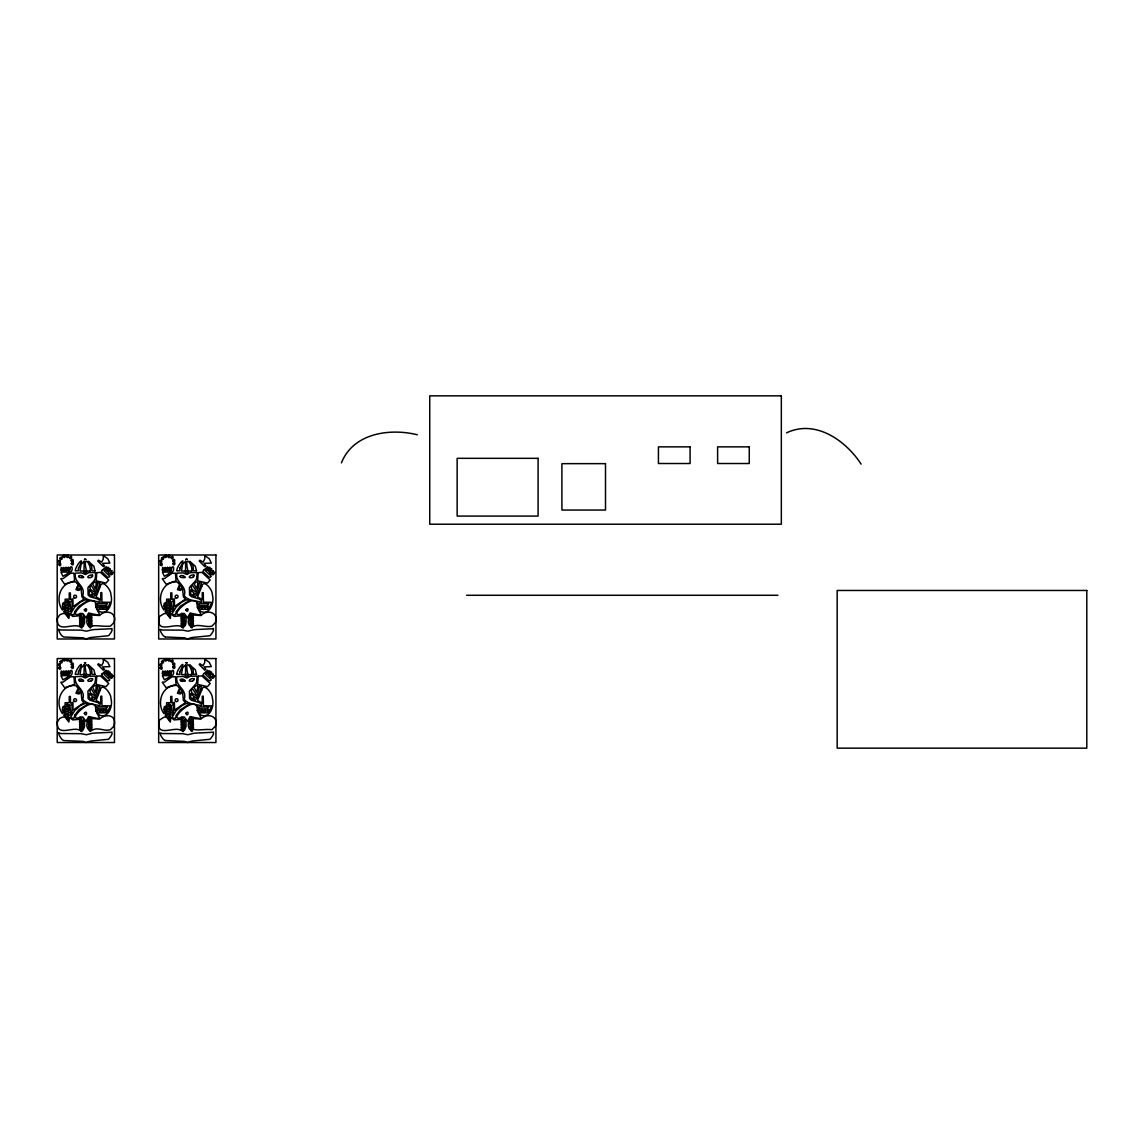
<?xml version="1.0" encoding="UTF-8"?>
<svg xmlns="http://www.w3.org/2000/svg" width="1144" height="1144" viewBox="0 0 1144 1144"><rect width="100%" height="100%" fill="white"/><g stroke="black" fill="none" stroke-linecap="round" stroke-linejoin="round"><path stroke-width="1.5" d="M62.491 605.948L62.777 603.374L65.136 602.016L65.136 599.156L69.241 599.156L69.241 592.907L70.37 592.907L70.542 599.57L72.916 598.812L73.073 606.577L83.912 599.141L81.91 596.796L81.081 588.674L78.979 590.447L75.947 589.689L78.149 584.627L75.704 581.938C60.618 580.837 54.655 599.37 62.434 610.052L63.163 607.979A4.719 4.719 0 0 1 62.748 607.135A3.975 3.975 0 0 1 62.448 605.962M62.491 709.494L62.777 706.92L65.136 705.562L65.136 702.702L69.241 702.702L69.241 696.453L70.37 696.453L70.542 703.117L72.916 702.359L73.073 710.124L83.912 702.688L81.91 700.342L81.081 692.22L78.979 693.993L75.947 693.235L78.149 688.173L75.704 685.485C60.618 684.384 54.655 702.902 62.434 713.599L63.106 711.439A4.719 4.719 0 0 1 62.748 710.681A3.975 3.975 0 0 1 62.448 709.509M181.338 626.554C174.088 622.693 154.883 634.906 159.516 616.459L164.235 613.513L166.609 613.684L170.327 618.461L170.828 613.842L174.203 616.387L180.966 615.787L181.467 616.831A1.816 1.816 0 0 0 181.753 619.648A1.816 1.816 0 0 0 181.867 622.565A1.816 1.816 0 0 0 182.053 625.682L181.338 626.554L181.825 625.854M83.183 626.383L84.57 623.051L84.57 618.875L83.555 615.787L82.84 617.202A1.816 1.816 0 0 1 82.425 619.548A1.816 1.816 0 0 1 82.439 622.565A1.816 1.816 0 0 1 82.397 625.596L83.011 626.111M341.455 462.877C353.096 433.118 389.761 427.97 417.303 434.763M181.624 729.6L182.053 729.228A1.816 1.816 0 0 1 181.867 726.111A1.816 1.816 0 0 1 181.753 723.194A1.816 1.816 0 0 1 181.467 720.377L180.966 719.333L174.203 719.919L170.828 717.388L170.327 722.007L166.609 717.216L164.235 717.059L159.516 720.005C154.955 738.652 173.659 725.882 181.252 730.372A1.83 1.83 0 0 1 181.624 729.6A1.573 1.573 0 0 0 181.395 729.972M83.455 577.534L83.34 577.577A9.738 9.738 0 0 1 80.495 577.534L79.694 577.42A1.687 1.687 0 0 1 78.564 576.39M184.928 577.534L184.899 577.548A9.738 9.738 0 0 1 181.953 577.534L181.152 577.42A1.687 1.687 0 0 1 180.037 576.39M83.455 681.08L83.297 681.138A9.738 9.738 0 0 1 80.495 681.066M184.928 681.08L184.756 681.138A9.738 9.738 0 0 1 181.953 681.066M69.083 572.5L68.039 573.144A36.737 36.737 0 0 0 66.767 574.131L62.949 576.261L60.932 572.172L69.083 571.986L70.485 567.324A3.074 3.074 0 0 1 70.899 566.852C72.816 565.579 72.615 572.229 70.256 572.214M170.556 572.5L169.512 573.144A36.737 36.737 0 0 0 168.239 574.131L164.35 576.247L162.405 572.172L170.556 571.986L171.957 567.324A3.074 3.074 0 0 1 172.372 566.852C174.288 565.551 174.031 572.1 171.857 572.186M69.083 676.047L68.039 676.69A36.737 36.737 0 0 0 66.767 677.677L62.949 679.808L60.932 675.718L69.083 675.532L70.485 670.87A3.074 3.074 0 0 1 70.899 670.398C72.83 669.111 72.615 675.804 70.256 675.761M170.556 676.047L169.512 676.69A36.737 36.737 0 0 0 168.239 677.677L164.35 679.793L162.405 675.718L170.556 675.532L171.957 670.87A3.074 3.074 0 0 1 172.372 670.398C174.274 669.111 174.074 675.618 171.857 675.732M786.543 432.847C815.357 419.062 845.659 440.354 861.132 464.135M91.177 577.448L91.019 577.491A9.209 9.209 0 0 1 88.531 577.734C85.9 577.077 90.562 574.131 92.264 575.189M192.65 577.448L192.492 577.491A9.209 9.209 0 0 1 189.99 577.734C187.33 577.248 191.949 574.059 193.736 575.189M91.177 680.995L91.019 681.038A9.209 9.209 0 0 1 88.531 681.281C85.886 680.623 90.576 677.663 92.264 678.735M192.65 680.995L192.492 681.038A9.209 9.209 0 0 1 189.99 681.281C187.344 680.794 191.935 677.606 193.736 678.735M170.084 604.676C174.045 602.716 161.561 602.502 166.266 604.761A10.296 10.296 0 0 0 169.655 604.804M169.998 607.249C174.303 605.247 161.547 605.09 166.266 607.321M170.084 609.852C174.045 607.893 161.561 607.678 166.266 609.952M169.998 612.369C174.217 610.381 161.49 610.238 166.266 612.44M169.998 708.236C174.317 706.234 161.547 706.077 166.266 708.308M170.084 713.398C174.117 711.425 161.547 711.239 166.266 713.484M170.084 715.901C174.131 713.928 161.561 713.756 166.266 715.987M68.483 604.704C72.716 602.459 59.86 602.659 64.808 604.761A10.296 10.296 0 0 0 68.182 604.804M68.483 607.264C72.859 605.062 59.96 605.205 64.808 607.321M68.483 609.881C72.716 607.636 59.86 607.836 64.808 609.952M68.483 612.369C72.716 610.167 59.874 610.353 64.808 612.44M68.483 708.25C72.859 706.048 59.96 706.191 64.808 708.308M68.483 710.81C72.859 708.608 59.96 708.751 64.808 710.867M68.483 713.427C72.859 711.225 59.96 711.368 64.808 713.484M68.483 715.915C72.873 713.742 59.946 713.913 64.808 715.987M169.955 710.81C174.245 708.594 161.418 708.751 166.266 710.867M466.58 595.28L777.92 595.28M181.939 681.138L181.152 680.952M80.48 681.138L79.694 680.952M183.24 575.718L183.054 575.675A6.678 6.678 0 0 0 181.024 575.546L180.066 576.376M81.767 575.718L81.596 575.675A6.678 6.678 0 0 0 79.551 575.546L78.593 576.376M183.24 679.264L183.054 679.221A6.678 6.678 0 0 0 181.024 679.093L180.066 679.922A1.687 1.687 0 0 0 181.167 680.937M81.767 679.264L81.596 679.221A6.678 6.678 0 0 0 79.551 679.093L78.593 679.922A1.687 1.687 0 0 0 79.694 680.937M165.251 636.993L184.441 637.823A9.753 9.753 0 0 1 185.7 638.28L187.544 638.967L190.405 637.98A12.098 12.098 0 0 1 192.235 637.494L209.681 635.764A4.862 4.862 0 0 0 210.567 635.134L212.484 632.475A27.928 27.928 0 0 0 213.47 630.43L213.399 628.485A8.28 8.28 0 0 1 212.527 628.757L195.939 629.543A22.351 22.351 0 0 0 193.693 629.772L187.83 631.188L184.141 630.43A13.642 13.642 0 0 0 182.54 630.129L162.362 630.015A4.676 4.676 0 0 1 161.39 629.715L160.031 629.386L160.732 631.66A22.494 22.494 0 0 0 161.476 633.161L162.948 635.292A6.95 6.95 0 0 0 165.251 636.993M165.251 740.54L184.441 741.369A9.753 9.753 0 0 1 185.7 741.827L187.544 742.513L190.405 741.526A12.098 12.098 0 0 1 192.235 741.04L209.681 739.31A4.862 4.862 0 0 0 210.567 738.681L212.484 736.021A27.928 27.928 0 0 0 213.47 733.976L213.399 732.031A8.28 8.28 0 0 1 212.527 732.303L195.939 733.089A22.351 22.351 0 0 0 193.693 733.318L187.83 734.734L184.141 733.976A13.642 13.642 0 0 0 182.54 733.676L162.362 733.561A4.676 4.676 0 0 1 161.39 733.261L160.031 732.932L160.732 735.206A22.494 22.494 0 0 0 161.476 736.707L162.948 738.838A6.95 6.95 0 0 0 165.251 740.54M192.664 729C197.412 731.087 205.834 728.699 211.883 729.729L215.429 726.097C219.019 716.144 207.164 712.369 201.072 719.076L193.636 718.575L192.921 720.348A1.816 1.816 0 0 1 192.678 722.951A1.816 1.816 0 0 1 192.707 725.968A1.816 1.816 0 0 1 192.664 729A1.816 1.816 0 0 1 193.021 729.243L193.322 729.572M91.448 625.611L91.205 625.453A1.816 1.816 0 0 0 91.248 622.422A1.816 1.816 0 0 0 91.22 619.404A1.816 1.816 0 0 0 91.448 616.802L92.163 615.029L99.6 615.529C105.691 608.822 117.546 612.598 113.957 622.551L110.41 626.183C104.533 626.726 96.611 625.225 91.763 625.911A2.102 2.102 0 0 0 91.448 625.611A1.816 1.816 0 0 1 92.063 626.411L92.063 626.411M82.668 729.314L82.397 729.143A1.816 1.816 0 0 0 82.439 726.111A1.816 1.816 0 0 0 82.425 723.094A1.816 1.816 0 0 0 82.84 720.749L83.555 719.333L84.57 722.422L84.57 726.597L83.183 729.929A1.773 1.773 0 0 0 82.497 729.243M184.141 625.768L184.012 625.682A1.816 1.816 0 0 0 183.912 622.565A1.816 1.816 0 0 0 183.884 619.548A1.816 1.816 0 0 0 184.313 617.202L184.341 615.787L185.857 616.973C186.172 618.904 186.558 626.941 184.141 625.768A1.845 1.845 0 0 1 184.57 626.254M184.484 729.657L186.029 726.597L186.029 722.422L185.013 719.333L184.313 720.749A1.816 1.816 0 0 1 183.884 723.094A1.816 1.816 0 0 1 183.912 726.111A1.816 1.816 0 0 1 183.869 729.143L184.141 729.314A1.83 1.83 0 0 1 184.584 729.786M193.465 626.268C198.784 623.938 205.891 627.613 211.883 626.183L215.429 622.551C219.019 612.598 207.164 608.822 201.072 615.529L193.636 615.029L192.921 616.802A1.816 1.816 0 0 1 192.678 619.404A1.816 1.816 0 0 1 192.707 622.422A1.816 1.816 0 0 1 192.664 625.453L192.793 625.525A1.816 1.816 0 0 1 193.522 626.411M169.655 713.527A10.296 10.296 0 0 1 166.295 713.341M169.655 716.015A10.296 10.296 0 0 1 166.295 715.844M194.051 678.606A1.487 1.487 0 0 1 192.65 680.651M183.312 679.736A1.687 1.687 0 0 1 185.142 680.794M169.655 708.351A10.296 10.296 0 0 1 166.295 708.165M169.655 710.91A10.296 10.296 0 0 1 166.295 710.724M68.182 713.527A10.296 10.296 0 0 1 64.836 713.341M68.182 716.015A10.296 10.296 0 0 1 64.836 715.844M92.578 678.606A1.487 1.487 0 0 1 91.191 680.651M81.839 679.736A1.687 1.687 0 0 1 83.669 680.794M68.182 708.351A10.296 10.296 0 0 1 64.836 708.165M68.182 710.91A10.296 10.296 0 0 1 64.836 710.724M169.655 607.364A10.296 10.296 0 0 1 166.295 607.178M183.312 576.19A1.687 1.687 0 0 1 185.142 577.248M194.051 575.06A1.487 1.487 0 0 1 192.65 577.105M169.655 612.469A10.296 10.296 0 0 1 166.295 612.297M169.655 609.981A10.296 10.296 0 0 1 166.295 609.795M68.182 609.981A10.296 10.296 0 0 1 64.836 609.795M68.182 612.469A10.296 10.296 0 0 1 64.836 612.297M92.578 575.06A1.487 1.487 0 0 1 91.191 577.105M81.839 576.19A1.687 1.687 0 0 1 83.669 577.248M68.182 607.364A10.296 10.296 0 0 1 64.836 607.178M68.983 601.172C67.396 604.647 64.178 598.798 68.983 601.172M68.983 704.718C67.453 708.122 64.193 702.302 68.983 704.718M170.442 601.172C168.726 604.661 165.751 598.712 170.442 601.172M170.442 704.718C168.683 708.236 165.737 702.302 170.442 704.718M84.227 561.232L84.055 570.098L82.883 571.113L80.008 571.028L81.024 564.521L84.227 561.232M84.227 664.778L84.055 673.644L82.883 674.66L80.008 674.574L81.024 668.067L84.227 664.778M185.7 561.232L185.528 570.098L184.341 571.113L181.467 571.028L182.482 564.521L185.7 561.232M185.7 664.778L185.528 673.644L184.341 674.66L181.467 674.574L182.482 668.067L185.7 664.778M58.172 561.189C60.417 565.779 61.619 557.057 58.172 561.189M58.601 564.407C61.175 568.94 61.69 560.102 58.601 564.407M60.031 558.158C62.605 562.676 63.12 553.853 60.031 558.158M58.172 664.736C60.861 669.269 61.018 660.431 58.172 664.736M58.601 667.953C60.975 672.5 62.048 663.634 58.601 667.953M62.906 556.213C65.351 560.774 66.08 551.966 62.906 556.213M60.031 661.704C62.405 666.251 63.392 657.514 60.031 661.704M66.195 556.299C68.74 560.76 69.412 552.08 66.209 556.198M62.906 659.759C65.551 664.235 65.851 655.541 62.906 659.759M69.484 557.586C71.729 562.133 73.001 553.453 69.484 557.486M66.195 659.845C68.383 664.392 69.841 655.726 66.209 659.745M71.185 560.689C73.674 565.265 74.288 556.427 71.185 560.689M71.257 563.563C73.988 568.067 74.074 559.287 71.257 563.563M69.484 661.118C72.015 665.665 72.644 656.799 69.484 661.118M71.185 664.235C74.031 668.682 74.002 659.831 71.185 664.235M71.257 667.109C73.402 671.671 74.861 663.091 71.271 667.009M80.309 618.06C82.84 621.192 81.982 614.686 80.309 618.06M80.237 614.986C82.554 618.218 82.111 611.683 80.237 614.986M80.452 620.992C82.954 624.109 82.239 617.674 80.466 620.92M80.452 623.995C82.797 627.212 82.411 620.649 80.466 623.923M80.595 627.141C82.969 630.258 82.482 624.023 80.623 627.012M84.513 559.244L85.8 559.33L84.513 559.244M80.237 718.532C82.797 721.678 81.839 715.143 80.237 718.532M80.309 721.607C82.425 724.881 82.54 718.346 80.323 721.535M84.299 609.866C86.658 614.714 87.974 605.476 84.299 609.866M80.452 727.541C82.926 730.687 82.211 724.195 80.466 727.47M80.452 724.538C82.725 727.727 82.454 721.378 80.48 724.409M80.595 730.687C83.154 733.833 82.196 727.298 80.595 730.687M84.513 662.791L85.8 662.919L84.513 662.733M84.299 713.413C86.758 718.217 87.874 709.051 84.299 713.313M89.032 614.843C91.577 617.989 90.691 611.439 89.032 614.843M89.103 617.917C91.491 621.092 91.062 614.571 89.118 617.846M89.246 620.849C91.763 623.952 90.905 617.631 89.275 620.72M89.246 623.852C91.549 627.055 91.32 620.548 89.261 623.78M89.389 626.998C91.935 630.129 91.048 623.594 89.389 626.998M89.032 718.389C91.205 721.664 91.177 715.1 89.046 718.318M89.103 721.464C91.649 724.567 90.748 718.16 89.118 721.392M89.246 727.398C91.906 730.415 90.762 724.181 89.275 727.269M89.246 724.395C91.82 727.555 90.819 720.963 89.246 724.395M89.389 730.544C91.563 733.819 91.534 727.255 89.404 730.473M95.881 607.192C98.799 611.053 98.041 603.145 95.881 607.192M99.128 607.192C101.845 611.111 101.559 603.188 99.128 607.192M95.881 710.739C97.941 714.857 99.013 707.006 95.896 710.653M102.231 607.192C104.647 611.282 104.919 603.16 102.231 607.192M99.128 710.739C101.358 714.843 102.045 706.892 99.128 710.653M105.477 607.192C107.851 611.268 108.265 603.245 105.477 607.192M102.231 710.739C105.062 714.614 104.504 706.72 102.245 710.653M105.477 710.739C108.18 714.7 107.793 706.806 105.491 710.653M159.645 561.189C161.933 565.765 163.034 557.085 159.645 561.189M160.06 564.407C162.562 568.926 163.177 560.231 160.06 564.407M161.504 558.158C163.806 562.719 164.95 553.939 161.504 558.158M159.645 664.736C162.076 669.269 163.02 660.474 159.645 664.736M160.06 667.953C162.577 672.486 163.134 663.763 160.06 667.953M164.364 556.213C166.724 560.76 167.753 552.023 164.364 556.213M161.504 661.704C164.178 666.223 164.336 657.385 161.504 661.704M163.964 605.862L163.964 605.948A3.975 3.975 0 0 0 164.207 607.135A4.719 4.719 0 0 0 164.564 607.907L163.907 610.052C156.113 599.37 162.09 580.837 177.177 581.938L179.608 584.627L177.42 589.689L180.437 590.447L182.554 588.674L183.383 596.796L185.385 599.141L174.546 606.577L174.374 598.812L172.015 599.57L171.843 592.907L170.699 592.907L170.699 599.156L166.609 599.156L166.609 602.016L164.235 603.374L163.978 605.748M167.667 556.299C169.812 560.86 171.242 552.28 167.667 556.198M164.364 659.759C166.881 664.292 167.567 655.469 164.364 659.759M163.964 709.409L163.964 709.494A3.975 3.975 0 0 0 164.207 710.681A4.719 4.719 0 0 0 164.564 711.454L163.907 713.599C156.113 702.902 162.09 684.384 177.177 685.485L179.608 688.173L177.42 693.235L180.437 693.993L182.554 692.22L183.383 700.342L185.385 702.688L174.546 710.124L174.374 702.359L172.015 703.117L171.843 696.453L170.699 696.453L170.699 702.702L166.609 702.702L166.609 705.562L164.235 706.92L163.964 709.409M170.942 557.586C173.473 562.047 174.203 553.367 170.956 557.486M167.667 659.845C170.07 664.349 170.899 655.798 167.667 659.745M172.644 560.689C175.189 565.236 175.776 556.37 172.644 560.689M172.73 563.563C175.032 568.139 176.105 559.43 172.73 563.563M170.942 661.118C173.202 665.708 174.403 656.971 170.942 661.118M172.644 664.235C174.946 668.811 176.033 660.102 172.644 664.235M172.73 667.109C174.875 671.671 176.319 663.12 172.744 667.009M181.71 614.986C184.084 618.218 183.498 611.597 181.71 614.986M181.782 618.06C184.298 621.221 183.455 614.628 181.782 618.06M181.925 623.995C184.384 627.141 183.683 620.677 181.925 623.923M181.925 620.992C184.413 624.109 183.769 617.703 181.925 620.92M182.068 627.141C184.513 630.258 183.869 623.938 182.082 627.012M185.972 559.244L187.273 559.33L185.972 559.244M181.782 721.607C183.984 724.867 183.841 718.375 181.782 721.535M181.71 718.532C184.098 721.735 183.498 715.214 181.71 718.532M185.757 609.866C188.26 614.686 189.303 605.39 185.757 609.866M181.925 724.538C184.227 727.684 183.912 721.306 181.939 724.409M181.925 727.541C184.37 730.673 183.741 724.223 181.925 727.47M182.068 730.687C184.47 733.89 183.855 727.369 182.068 730.687M185.972 662.791L187.273 662.919L185.986 662.733M185.757 713.413C188.26 718.175 189.446 709.008 185.771 713.313M190.505 614.843C193.05 618.017 192.02 611.411 190.505 614.843M190.576 617.917C192.907 621.135 192.521 614.571 190.576 617.846M190.719 623.852C192.978 627.084 192.764 620.577 190.719 623.78M190.719 620.849C192.85 624.066 192.993 617.631 190.733 620.72M190.862 626.998C193.407 630.172 192.378 623.566 190.862 626.998M190.505 718.389C192.95 721.549 192.292 715.043 190.505 718.318M190.576 721.464C193.007 724.638 192.335 718.117 190.576 721.392M190.719 724.395C193.293 727.512 192.278 720.992 190.719 724.395M190.719 727.398C193.193 730.487 192.492 724.223 190.733 727.269M190.862 730.544C193.307 733.704 192.65 727.198 190.862 730.473M197.354 607.192C199.728 611.268 200.143 603.245 197.354 607.192M200.586 607.192C202.774 611.282 203.661 603.331 200.586 607.192M197.354 710.739C200.043 714.7 199.671 706.806 197.354 710.653M203.703 607.192C206.42 611.096 206.163 603.203 203.703 607.192M200.586 710.739C202.931 714.785 203.274 706.992 200.6 710.653M206.95 607.192C209.338 611.268 209.567 603.317 206.95 607.192M203.703 710.739C205.92 714.843 206.649 706.906 203.718 710.653M206.95 710.739C209.238 714.743 209.867 706.992 206.95 710.653M103.389 555.698L103.246 559.03L101.63 562.162L98.441 560.202L97.74 560.975L103.317 566.637L104.504 565.951L102.66 563.363L109.91 563.091L107.765 558.73L103.389 555.698M103.389 659.244L103.246 662.576L101.63 665.708L98.441 663.749L97.74 664.521L103.317 670.184L104.504 669.497L102.66 666.895L109.91 666.637L107.765 662.276L103.389 659.244M204.862 555.698L204.719 559.03L203.089 562.162L199.914 560.202L199.213 560.975L204.776 566.637L205.963 565.951L204.118 563.363L211.368 563.091L209.223 558.73L204.862 555.698M204.862 659.244L204.719 662.576L203.089 665.708L199.914 663.749L199.213 664.521L204.776 670.184L205.963 669.497L204.118 666.895L211.368 666.637L209.223 662.276L204.862 659.244M96.725 572.629L96.225 580.823L106.02 583.097L108.723 579.979L100.443 572.372L96.725 572.629M96.725 676.176L96.225 684.369L106.02 686.643L108.723 683.526L100.443 675.918L96.725 676.176M198.198 572.629L197.683 580.823L207.479 583.097L210.181 579.979L201.916 572.372L198.198 572.629M198.198 676.176L197.683 684.369L207.479 686.643L210.181 683.526L201.916 675.918L198.198 676.176M58.559 629.386L59.273 631.66A22.494 22.494 0 0 0 60.017 633.161L61.476 635.292A6.95 6.95 0 0 0 63.792 636.993L82.969 637.823A9.753 9.753 0 0 1 84.227 638.28L86.072 638.967L88.946 637.98A12.098 12.098 0 0 1 90.762 637.494L108.208 635.764A4.862 4.862 0 0 0 109.109 635.134L111.025 632.475A27.928 27.928 0 0 0 112.012 630.43L111.926 628.485A8.28 8.28 0 0 1 111.054 628.757L94.466 629.543A22.351 22.351 0 0 0 92.221 629.772L86.358 631.188L82.668 630.43A13.642 13.642 0 0 0 81.067 630.129L60.889 630.015A4.676 4.676 0 0 1 59.931 629.715L58.559 629.386M58.559 732.932L59.273 735.206A22.494 22.494 0 0 0 60.017 736.707L61.476 738.838A6.95 6.95 0 0 0 63.792 740.54L82.969 741.369A9.753 9.753 0 0 1 84.227 741.827L86.072 742.513L88.946 741.526A12.098 12.098 0 0 1 90.762 741.04L108.208 739.31A4.862 4.862 0 0 0 109.109 738.681L111.025 736.021A27.928 27.928 0 0 0 112.012 733.976L111.926 732.031A8.28 8.28 0 0 1 111.054 732.303L94.466 733.089A22.351 22.351 0 0 0 92.221 733.318L86.358 734.734L82.668 733.976A13.642 13.642 0 0 0 81.067 733.676L60.889 733.561A4.676 4.676 0 0 1 59.931 733.261L58.63 732.818M96.353 583.683L95.267 588.717L92.593 583.783L94.981 581.938L96.239 582.267L96.353 583.683M96.353 687.215L95.267 692.263L92.593 687.329L94.981 685.485L96.239 685.814L96.353 687.215M197.826 583.683L196.725 588.717L194.065 583.783L196.453 581.938L197.712 582.267L197.826 583.683M197.826 687.215L196.725 692.263L194.065 687.329L196.453 685.485L197.712 685.814L197.826 687.215M68.511 613.684L68.354 616.973L66.495 614.099L68.511 613.684M68.511 717.216L68.354 720.52L66.495 717.645L68.511 717.216M169.984 613.684L169.812 616.973L167.953 614.099L169.984 613.684M169.984 717.216L169.812 720.52L167.953 717.645L169.984 717.216M95.524 602.917C95.453 614.171 107.736 617.288 88.617 612.998L86.086 617.903L82.883 613.513L79.851 613.399A11.84 11.84 0 0 1 79.322 614.142C65.866 618.246 91.005 593.064 95.524 602.917M95.524 706.463C95.453 717.717 107.736 720.834 88.617 716.544L86.086 721.449L82.883 717.059L79.851 716.945A11.84 11.84 0 0 1 79.322 717.688C65.909 721.864 90.991 696.539 95.524 706.463M196.997 602.917C196.925 614.171 209.195 617.288 190.09 612.998L187.559 617.903L184.341 613.513L181.324 613.399A11.84 11.84 0 0 1 180.795 614.142C167.339 618.246 192.478 593.064 196.997 602.917M196.997 706.463C196.925 717.717 209.195 720.834 190.09 716.544L187.559 721.449L184.341 717.059L181.324 716.945A11.84 11.84 0 0 1 180.795 717.688C167.339 721.793 192.478 696.61 196.997 706.463M57.372 618.404C56.299 634.048 72.63 622.622 79.823 626.697A1.773 1.773 0 0 1 80.466 625.768L80.581 625.682A1.816 1.816 0 0 1 80.395 622.565A1.816 1.816 0 0 1 80.28 619.648A1.816 1.816 0 0 1 80.008 616.831L79.494 615.787L72.744 616.387L69.369 613.842L68.869 618.461L65.136 613.684L62.777 613.513L59.731 614.857L57.372 618.404M57.372 721.95C56.299 737.58 72.63 726.168 79.823 730.229A1.773 1.773 0 0 1 80.466 729.314L80.581 729.228A1.816 1.816 0 0 1 80.395 726.111A1.816 1.816 0 0 1 80.28 723.194A1.816 1.816 0 0 1 80.008 720.377L79.494 719.333L72.744 719.919L69.369 717.388L68.869 722.007L65.136 717.216L62.777 717.059L59.731 718.403L57.372 721.95M78.478 568.067L78.321 570.77L75.275 570.856C75.261 565.722 86.644 552.867 78.478 568.067M78.478 671.614L78.321 674.317L75.275 674.402C75.261 669.269 86.644 656.413 78.478 671.614M179.951 568.067L179.78 570.77L176.748 570.856C176.719 565.722 188.102 552.867 179.951 568.067M179.951 671.614L179.78 674.317L176.748 674.402C176.719 669.269 188.102 656.413 179.951 671.614M89.404 590.204L89.132 593.75L90.819 595.352L92.678 593.15L89.404 590.204M89.404 693.736L89.132 697.297L90.819 698.898L92.678 696.696L89.404 693.736M190.862 590.204L190.59 593.75L192.278 595.352L194.137 593.15L190.862 590.204M190.862 693.736L190.59 697.297L192.278 698.898L194.137 696.696L190.862 693.736M98.155 582.267L96.167 590.089L97.311 591.806L99.943 582.839L98.155 582.267M98.155 685.814L96.167 693.636L97.311 695.352L99.943 686.386L98.155 685.814M199.614 582.267L197.64 590.089L198.77 591.806L201.415 582.839L199.614 582.267M199.614 685.814L197.64 693.636L198.77 695.352L201.415 686.386L199.614 685.814M100.272 586.486L96.053 596.953L100.786 599.513L100.786 592.735L101.802 592.549L101.959 602.187L110.224 602.33L107.307 609.28L97.297 609.28L99.428 611.568C108.694 615.329 113.213 601.987 110.911 594.923C111.497 590.118 101.973 578.278 100.272 586.486M107.035 570.942C108.694 575.06 113.184 563.706 107.035 570.942M100.272 690.032L96.053 700.5L100.786 703.059L100.786 696.281L101.802 696.095L101.959 705.734L110.224 705.877L107.307 712.826L97.297 712.826L99.428 715.114C108.694 718.875 113.213 705.533 110.911 698.469C111.497 693.664 101.973 681.824 100.272 690.032M107.035 674.488C108.694 678.606 113.184 667.252 107.035 674.488M201.744 586.486L197.526 596.953L202.245 599.513L202.245 592.735L203.26 592.549L203.432 602.187L211.697 602.33L208.766 609.28L198.756 609.28L200.901 611.568C210.153 615.329 214.686 601.987 212.384 594.923C212.97 590.118 203.446 578.278 201.744 586.486M208.494 570.942C210.167 575.06 214.643 563.706 208.494 570.942M201.744 690.032L197.526 700.5L202.245 703.059L202.245 696.281L203.26 696.095L203.432 705.734L211.697 705.877L208.766 712.826L198.756 712.826L200.901 715.114C210.153 718.875 214.686 705.533 212.384 698.469C212.97 693.664 203.446 681.824 201.744 690.032M208.494 674.488C209.881 678.721 215.015 666.995 208.494 674.488M114.471 723.48L113.957 726.097L110.41 729.729C104.333 731.717 98.041 726.64 92.135 730.229A1.816 1.816 0 0 0 91.205 729A1.816 1.816 0 0 0 91.248 725.968A1.816 1.816 0 0 0 91.22 722.951A1.816 1.816 0 0 0 91.448 720.348L92.163 718.575L99.6 719.076C104.776 714.085 115.287 714.042 114.471 723.48M111.826 570.756C107.579 578.721 107.321 568.525 111.826 570.756M111.826 674.302C107.579 682.267 107.321 672.071 111.826 674.302M213.299 570.756C209.338 578.506 208.365 568.94 213.299 570.756M213.299 674.302C209.338 682.053 208.365 672.486 213.299 674.302M95.538 576.69L94.695 580.065L87.945 587.573L88.117 595.009L89.976 596.696L97.74 598.984L100.1 600.672L99.943 602.187C94.68 600.8 86.586 600.829 82.711 595.767C86.243 585.456 73.159 582.782 75.447 573.13L81.696 572.887L85.414 574.488L88.789 572.629L95.538 572.629L95.538 576.69M95.538 680.222L94.695 683.611L87.945 691.119L88.117 698.555L89.976 700.242L97.74 702.53L100.1 704.218L99.943 705.734C94.68 704.346 86.586 704.375 82.711 699.313C86.243 689.003 73.159 686.328 75.447 676.676L81.696 676.433L85.414 678.034L88.789 676.176L95.538 676.176L95.538 680.222M197.011 576.69L196.167 580.065L189.418 587.573L189.575 595.009L191.434 596.696L199.213 598.984L201.573 600.672L201.401 602.187C196.153 600.8 188.059 600.829 184.17 595.767C187.716 585.456 174.632 582.782 176.905 573.13L183.154 572.887L186.872 574.488L190.262 572.629L197.011 572.629L197.011 576.69M197.011 680.222L196.167 683.611L189.418 691.119L189.575 698.555L191.434 700.242L199.213 702.53L201.573 704.218L201.401 705.734C196.153 704.346 188.059 704.375 184.17 699.313C187.716 689.003 174.632 686.328 176.905 676.676L183.154 676.433L186.872 678.034L190.262 676.176L197.011 676.176L197.011 680.222M87.273 616.802L86.758 622.121L87.602 624.91L88.817 626.111L89.389 625.539A1.816 1.816 0 0 1 89.189 622.422A1.816 1.816 0 0 1 89.075 619.505A1.816 1.816 0 0 1 88.774 616.73L87.945 615.872L87.273 616.802M87.273 720.348L86.758 725.668L87.602 728.456L88.817 729.657L89.389 729.086A1.816 1.816 0 0 1 89.189 725.968A1.816 1.816 0 0 1 89.075 723.051A1.816 1.816 0 0 1 88.774 720.277L87.945 719.419L87.273 720.348M188.731 616.802L188.231 622.121L189.075 624.91L190.29 626.111L190.848 625.539A1.816 1.816 0 0 1 190.662 622.422A1.816 1.816 0 0 1 190.547 619.505A1.816 1.816 0 0 1 190.233 616.73L189.418 615.872L188.731 616.802M188.731 720.348L188.231 725.668L189.075 728.456L190.29 729.657L190.848 729.086A1.816 1.816 0 0 1 190.662 725.968A1.816 1.816 0 0 1 190.547 723.051A1.816 1.816 0 0 1 190.233 720.277L189.418 719.419L188.731 720.348M74.932 611.482L73.917 614.686L71.271 614.543L70.713 613.513L74.775 607.006L80.18 602.144L85.4 599.742L87.988 600.543L78.993 606.12L74.932 611.482M74.932 715.029L73.917 718.232L71.271 718.089L70.713 717.059L74.775 710.553L80.18 705.691L85.4 703.288L87.988 704.075L78.993 709.666L74.932 715.029M176.405 611.482L175.389 614.686L172.73 614.543L172.186 613.513L176.233 607.006L181.639 602.144L186.872 599.742L189.461 600.543L180.452 606.12L176.405 611.482M176.405 715.029L175.389 718.232L172.73 718.089L172.186 717.059L176.233 710.553L181.639 705.691L186.872 703.288L189.461 704.075L180.452 709.666L176.405 715.029M62.434 570.427L61.419 571.028L60.746 570.184L61.261 567.395L62.434 568.153L62.434 570.427M64.836 570.427L63.835 571.028L63.149 570.184L63.664 567.395L64.836 568.153L64.836 570.427M67.153 570.241L66.138 570.827L65.465 569.984L65.966 567.195L67.153 567.967L67.153 570.241M69.527 570.184L68.511 570.77L67.839 569.927L68.34 567.138L69.527 567.896L69.527 570.184M62.434 673.973L61.419 674.574L60.746 673.73L61.261 670.942L62.434 671.7L62.434 673.973M64.836 673.973L63.835 674.574L63.149 673.73L63.664 670.942L64.836 671.7L64.836 673.973M67.153 673.787L66.138 674.374L65.465 673.53L65.966 670.741L67.153 671.499L67.153 673.787M69.527 673.716L68.511 674.317L67.839 673.473L68.34 670.684L69.527 671.442L69.527 673.716M113.199 572.357C111.368 577.849 107.836 572.558 113.199 572.357M113.199 675.904C111.368 681.395 107.836 676.104 113.199 675.904M163.907 570.427L162.891 571.028L162.219 570.184L162.72 567.395L163.907 568.153L163.907 570.427M166.309 570.427L165.294 571.028L164.622 570.184L165.122 567.395L166.309 568.153L166.309 570.427M168.611 570.241L167.61 570.827L166.924 569.984L167.439 567.195L168.611 567.967L168.611 570.241M170.985 570.184L169.984 570.77L169.298 569.927L169.812 567.138L170.985 567.896L170.985 570.184M163.907 673.973L162.891 674.574L162.219 673.73L162.72 670.942L163.907 671.7L163.907 673.973M166.309 673.973L165.294 674.574L164.622 673.73L165.122 670.942L166.309 671.7L166.309 673.973M168.611 673.787L167.61 674.374L166.924 673.53L167.439 670.741L168.611 671.499L168.611 673.787M170.985 673.716L169.984 674.317L169.298 673.473L169.812 670.684L170.985 671.442L170.985 673.716M214.672 572.357C212.841 577.849 209.309 572.558 214.672 572.357M214.672 675.904C212.841 681.395 209.309 676.104 214.672 675.904M89.675 586.429L90.476 589.432L96.439 593.35L91.191 585.413L89.675 586.429M89.675 689.975L90.476 692.978L96.439 696.896L91.191 688.96L89.675 689.975M191.148 586.429L191.949 589.432L197.912 593.35L192.664 585.413L191.148 586.429M191.148 689.975L191.949 692.978L197.912 696.896L192.664 688.96L191.148 689.975M77.477 588.087L78.064 589.861L80.609 587.415L79.165 585.127L77.477 588.087M77.477 691.634L78.064 693.407L80.609 690.962L79.165 688.674L77.477 691.634M178.936 588.087L179.522 589.861L182.068 587.415L180.623 585.127L178.936 588.087M178.936 691.634L179.522 693.407L182.068 690.962L180.623 688.674L178.936 691.634M70.713 609.037L70.885 611.654L72.072 609.709L72.072 600.672L69.87 602.187L70.713 609.037M70.713 712.583L70.885 715.2L72.072 713.255L72.072 704.218L69.87 705.734L70.713 712.583M172.186 609.037L172.344 611.654L173.53 609.709L173.53 600.672L171.343 602.187L172.186 609.037M172.186 712.583L172.344 715.2L173.53 713.255L173.53 704.218L171.343 705.734L172.186 712.583M102.131 570.27L101.501 571.471L107.536 577.277L109.066 577.105L109.781 576.276L104.032 570.742L106.192 566.723L102.131 570.27M102.131 673.816L101.501 675.017L107.536 680.823L109.066 680.651L109.781 679.822L104.032 674.288L106.192 670.27L102.131 673.816M203.603 570.27L202.974 571.471L209.009 577.277L210.525 577.105L211.254 576.276L205.491 570.742L207.65 566.723L203.603 570.27M203.603 673.816L202.974 675.017L209.009 680.823L210.525 680.651L211.254 679.822L205.491 674.288L207.65 670.27L203.603 673.816M105.505 569.426C105.262 572.515 110.896 566.509 107.465 567.352L105.505 569.426M105.505 672.972C105.262 676.061 110.896 670.055 107.465 670.899L105.505 672.972M206.978 569.426C206.721 572.515 212.355 566.509 208.923 567.352L206.978 569.426M206.978 672.972C206.721 676.061 212.355 670.055 208.923 670.899L206.978 672.972M86.586 572.129L85.585 573.473L83.726 572.129L85.156 570.713L86.586 572.129M86.586 675.675L85.585 677.019L83.726 675.675L85.156 674.259L86.586 675.675M188.059 572.129L187.044 573.473L185.185 572.129L186.629 570.713L188.059 572.129M188.059 675.675L187.044 677.019L185.185 675.675L186.629 674.259L188.059 675.675M95.581 594.594L93.694 596.61L91.835 595.852L93.751 593.636L95.581 594.594M95.581 698.14L93.694 700.157L91.835 699.399L93.751 697.182L95.581 698.14M197.054 594.594L195.152 596.61L193.293 595.852L195.224 593.636L197.054 594.594M197.054 698.14L195.152 700.157L193.293 699.399L195.224 697.182L197.054 698.14M67.167 575.503L63.292 578.449L60.804 578.692L64.636 584.184L74.603 580.88L73.917 573.13L70.713 573.301L67.167 575.503M168.64 575.503L164.765 578.449L162.262 578.692L166.109 584.184L176.062 580.88L175.389 573.13L172.186 573.301L168.64 575.503M67.167 679.05L63.292 681.996L60.804 682.239L64.636 687.73L74.603 684.427L73.917 676.676L70.713 676.848L67.167 679.05M168.64 679.05L164.765 681.996L162.262 682.239L166.109 687.73L176.062 684.427L175.389 676.676L172.186 676.848L168.64 679.05M90.304 571.028L87.43 571.113L86.258 570.098C82.454 553.124 91.406 564.378 90.304 571.028M191.777 571.028L188.903 571.113L187.716 570.098C183.927 553.124 192.878 564.378 191.777 571.028M90.304 674.574L87.43 674.66L86.258 673.644C82.468 656.727 91.434 667.953 90.304 674.574M191.777 674.574L188.903 674.66L187.716 673.644C183.927 656.727 192.907 667.953 191.777 674.574M781.338 395.838L429.744 395.838L429.744 524.209L781.338 524.209L781.338 395.838M690.075 446.861L658.429 446.861L658.429 463.506L690.075 463.506L690.075 446.861M749.263 446.861L717.617 446.861L717.617 463.506L749.263 463.506L749.263 446.861M538.095 458.329L457.142 458.329L457.142 516.087L538.095 516.087L538.095 458.329M605.505 463.649L561.918 463.649L561.918 510.052L605.505 510.052L605.505 463.649M114.471 554.997L57.2 554.997L57.2 638.981L114.471 638.981L114.471 554.997M215.93 554.997L158.673 554.997L158.673 638.981L215.93 638.981L215.93 554.997M1086.8 590.461L837.179 590.461L837.179 748.162L1086.8 748.162L1086.8 590.461M107.207 603.46L96.725 603.46A2.417 2.417 0 0 0 98.699 605.319L105.234 605.319A2.417 2.417 0 0 0 107.207 603.46M208.666 603.46L198.198 603.46A2.417 2.417 0 0 0 200.157 605.319L206.692 605.319A2.417 2.417 0 0 0 208.666 603.46M114.471 658.544L57.2 658.544L57.2 742.527L114.471 742.527L114.471 658.544M215.93 658.544L158.673 658.544L158.673 742.527L215.93 742.527L215.93 658.544M107.207 707.006L96.725 707.006A2.417 2.417 0 0 0 98.699 708.865L105.234 708.865A2.417 2.417 0 0 0 107.207 707.006M208.666 707.006L198.198 707.006A2.417 2.417 0 0 0 200.157 708.865L206.692 708.865A2.417 2.417 0 0 0 208.666 707.006M196.511 570.856L193.465 570.77L193.121 566.208L189.747 561.318L195.324 566.208L196.511 570.856M95.038 570.856L91.992 570.77L91.663 566.208L88.288 561.318L93.851 566.208L95.038 570.856M196.511 674.402L193.465 674.317L193.121 669.755L189.747 664.864L195.324 669.755L196.511 674.402M95.038 674.402L91.992 674.317L91.663 669.755L88.288 664.864L93.851 669.755L95.038 674.402M175.847 701.429A1.459 1.459 0 0 0 178.035 700.157A1.459 1.459 0 0 0 175.847 698.898A1.459 1.459 0 0 0 175.847 701.429M74.374 701.429A1.459 1.459 0 0 0 76.562 700.157A1.459 1.459 0 0 0 74.374 698.898A1.459 1.459 0 0 0 74.374 701.429M175.761 597.826A1.459 1.459 0 0 0 178.035 596.725A1.459 1.459 0 0 0 175.933 595.309A1.459 1.459 0 0 0 175.761 597.826M74.288 597.826A1.459 1.459 0 0 0 76.562 596.725A1.459 1.459 0 0 0 74.474 595.309A1.459 1.459 0 0 0 74.288 597.826"/></g></svg>
